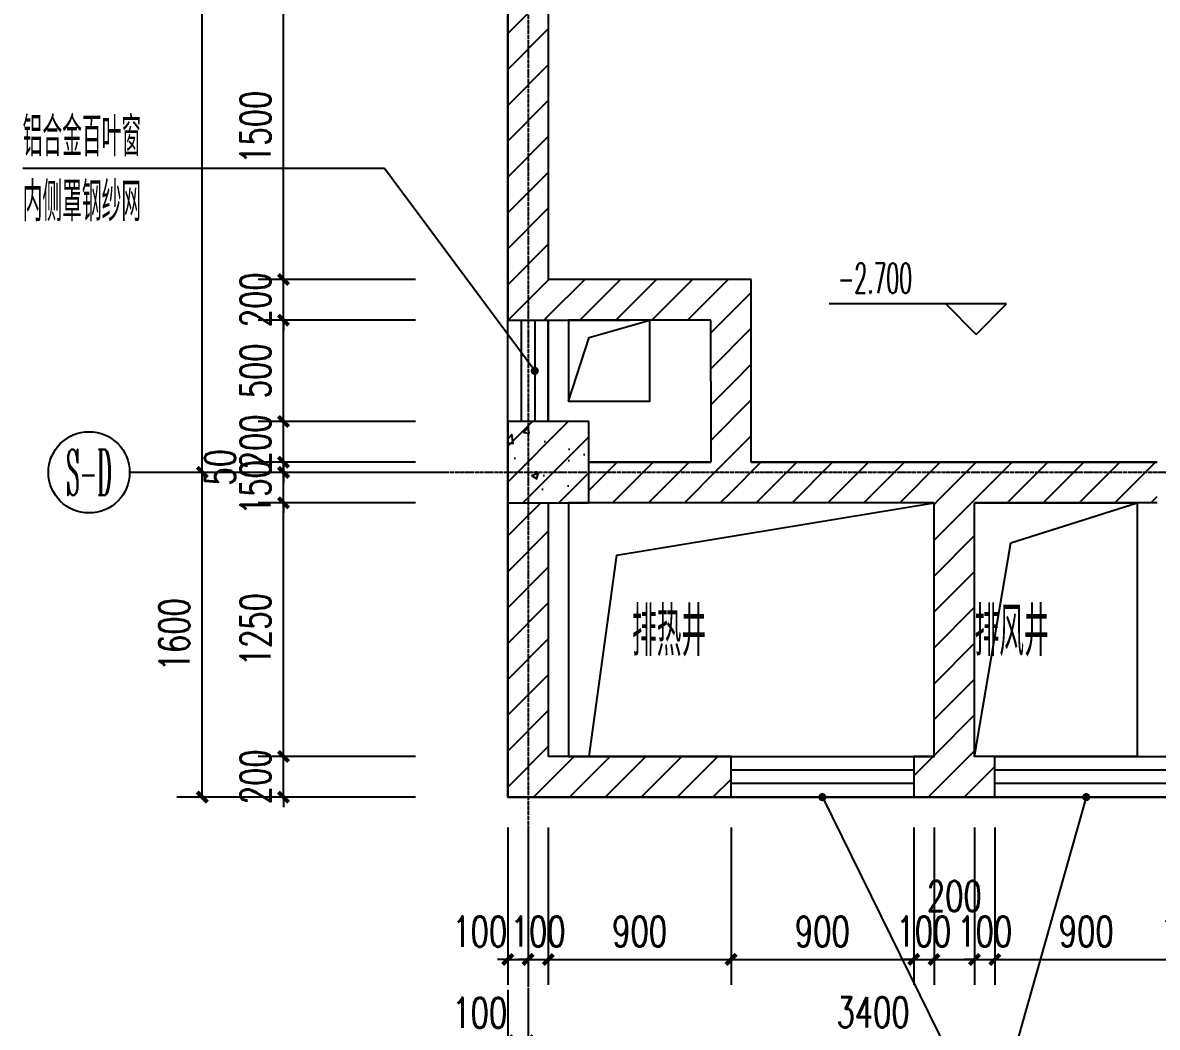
# Model space of a CAD drawing. Extents: x 0 to 2037025, y -2738621 to 0.
# Drawn here: x 977020 to 982609, y -1512116 to -1507166 of the extents above; entities that cross this region are included whole.
import ezdxf
from ezdxf.enums import TextEntityAlignment as Align

# ---------------------------------------------------------------- set-up
doc = ezdxf.new("R2010")
doc.units = 0
doc.header["$LTSCALE"] = 10
doc.header["$MEASUREMENT"] = 0
doc.linetypes.add('DOTE', pattern=[2.42, 2, -0.2, 0.02, -0.2])
for name, color, linetype in [('AXIS', 3, 'Continuous'), ('AXIS_TEXT', 7, 'Continuous'), ('COLUMN', 4, 'Continuous'), ('DIM_ELEV', 3, 'Continuous'), ('DIM_LEAD', 3, 'Continuous'), ('DIM_SYMB', 3, 'Continuous'), ('DOTE', 1, 'DOTE'), ('PUB_DIM', 3, 'Continuous'), ('PUB_HATCH', 252, 'Continuous'), ('PUB_TEXT', 7, 'Continuous'), ('STAIR', 2, 'Continuous'), ('WALL', 4, 'Continuous'), ('WINDOW', 2, 'Continuous')]:
    doc.layers.add(name, color=color, linetype=linetype)
doc.styles.add('_TCH_AXIS', font='COMPLEX', dxfattribs={"bigfont": 'GBCBIG'})
doc.styles.add('_TCH_DIM', font='SIMPLEX.shx', dxfattribs={"width": 0.7, "bigfont": 'GBCBIG.shx'})
doc.styles.add('_TCH_DIM_T3', font='simplex_.ttf', dxfattribs={"width": 0.705882, "bigfont": 'GBCBIG'})
doc.styles.add('COMPLEX', font='COMPLEX')
doc.dimstyles.new('_TCH_ARCH&&50', dxfattribs={"dimtxt": 148.75, "dimasz": 50, "dimexe": 125, "dimexo": 150, "dimgap": 63.125, "dimtad": 1, "dimdec": 0, "dimzin": 0, "dimdsep": 46, "dimtxsty": '_TCH_DIM_T3', "dimblk": 'ARCHTICK', "dimcen": 0.09, "dimclrt": 7, "dimazin": 2, "dimtfac": 1, "dimtdec": 0, "dimtix": 1, "dimtmove": 2, "dimatfit": 3, "dimfxl": 0, "dimtolj": 1, "dimtzin": 0, "dimarcsym": 0})
pattern_1 = [(45, (0, 89.76), (-88.388383, 88.388383), [])]

# ---------------------------------------------------------------- blocks, each defined once
blk = doc.blocks.new('_AXISO')
blk.add_circle((0, 0), 0.5)
at = {"layer": 'AXIS_TEXT', "style": 'COMPLEX', "width": 1.041667}
blk.add_attdef('A', text='', height=0.56, dxfattribs=at).set_placement((-0.25, -0.28), (0.25, -0.28), align=Align.FIT)
blk = doc.blocks.new('_ArchTick')
at = {"color": 0, "linetype": 'ByBlock', "const_width": 0.4}
blk.add_lwpolyline([(-0.5, -0.5), (0.5, 0.5)], dxfattribs=at)
blk = doc.blocks.new('*D443')
at = {"layer": 'Defpoints', "color": 0, "transparency": 16777216}
for p in [(977904.7, -1501281.6), (978704.7, -1501281.6), (978704.7, -1509381.6)]:
    blk.add_point(p, dxfattribs=at)
at = {"layer": 'PUB_DIM', "color": 0, "lineweight": -2, "transparency": 16777216}
for p, q in [((978554.7, -1501281.6), (977779.7, -1501281.6)), ((977904.7, -1509381.6), (977904.7, -1501281.6)), ((978554.7, -1509381.6), (977779.7, -1509381.6))]:
    blk.add_line(p, q, dxfattribs=at)
at = {"layer": 'PUB_DIM', "color": 0, "lineweight": -2, "transparency": 16777216, "xscale": 50, "yscale": 50, "zscale": 50}
for p, rotation in [((977904.7, -1501281.6), 90), ((977904.7, -1509381.6), 270)]:
    blk.add_blockref('_ArchTick', p, dxfattribs=dict(at, rotation=rotation))
at = {"layer": 'PUB_DIM', "color": 7, "transparency": 16777216, "insert": (977766.6, -1505331.6), "char_height": 148.75, "attachment_point": 5, "rotation": 90, "style": '_TCH_DIM_T3'}
blk.add_mtext('\\A1;8100', dxfattribs=at)
blk = doc.blocks.new('*D444')
at = {"layer": 'Defpoints', "color": 0, "transparency": 16777216}
for p in [(977904.7, -1509381.6), (978704.7, -1509381.6), (978704.7, -1510981.6)]:
    blk.add_point(p, dxfattribs=at)
at = {"layer": 'PUB_DIM', "color": 0, "lineweight": -2, "transparency": 16777216}
for p, q in [((978554.7, -1509381.6), (977779.7, -1509381.6)), ((977904.7, -1510981.6), (977904.7, -1509381.6)), ((978554.7, -1510981.6), (977779.7, -1510981.6))]:
    blk.add_line(p, q, dxfattribs=at)
at = {"layer": 'PUB_DIM', "color": 0, "lineweight": -2, "transparency": 16777216, "xscale": 50, "yscale": 50, "zscale": 50}
for p, rotation in [((977904.7, -1509381.6), 90), ((977904.7, -1510981.6), 270)]:
    blk.add_blockref('_ArchTick', p, dxfattribs=dict(at, rotation=rotation))
at = {"layer": 'PUB_DIM', "color": 7, "transparency": 16777216, "insert": (977766.6, -1510181.6), "char_height": 148.75, "attachment_point": 5, "rotation": 90, "style": '_TCH_DIM_T3'}
blk.add_mtext('\\A1;1600', dxfattribs=at)
blk = doc.blocks.new('*D452')
at = {"layer": 'Defpoints', "color": 0, "transparency": 16777216}
for p in [(978304.7, -1506931.6), (979104.7, -1506931.6), (979104.7, -1508431.6)]:
    blk.add_point(p, dxfattribs=at)
at = {"layer": 'PUB_DIM', "color": 0, "lineweight": -2, "transparency": 16777216}
for p, q in [((978954.7, -1506931.6), (978179.7, -1506931.6)), ((978304.7, -1508431.6), (978304.7, -1506931.6)), ((978954.7, -1508431.6), (978179.7, -1508431.6))]:
    blk.add_line(p, q, dxfattribs=at)
at = {"layer": 'PUB_DIM', "color": 0, "lineweight": -2, "transparency": 16777216, "xscale": 50, "yscale": 50, "zscale": 50}
for p, rotation in [((978304.7, -1506931.6), 90), ((978304.7, -1508431.6), 270)]:
    blk.add_blockref('_ArchTick', p, dxfattribs=dict(at, rotation=rotation))
at = {"layer": 'PUB_DIM', "color": 7, "transparency": 16777216, "insert": (978166.6, -1507681.6), "char_height": 148.75, "attachment_point": 5, "rotation": 90, "style": '_TCH_DIM_T3'}
blk.add_mtext('\\A1;1500', dxfattribs=at)
blk = doc.blocks.new('*D453')
at = {"layer": 'Defpoints', "color": 0, "transparency": 16777216}
for p in [(978304.7, -1508431.6), (979104.7, -1508431.6), (979104.7, -1508631.6)]:
    blk.add_point(p, dxfattribs=at)
at = {"layer": 'PUB_DIM', "color": 0, "lineweight": -2, "transparency": 16777216}
for p, q in [((978304.7, -1508431.6), (978304.7, -1508381.6)), ((978954.7, -1508431.6), (978179.7, -1508431.6)), ((978304.7, -1508631.6), (978304.7, -1508431.6)), ((978954.7, -1508631.6), (978179.7, -1508631.6)), ((978304.7, -1508631.6), (978304.7, -1508681.6))]:
    blk.add_line(p, q, dxfattribs=at)
at = {"layer": 'PUB_DIM', "color": 0, "lineweight": -2, "transparency": 16777216, "xscale": 50, "yscale": 50, "zscale": 50}
for p, rotation in [((978304.7, -1508431.6), 270), ((978304.7, -1508631.6), 90)]:
    blk.add_blockref('_ArchTick', p, dxfattribs=dict(at, rotation=rotation))
at = {"layer": 'PUB_DIM', "color": 7, "transparency": 16777216, "insert": (978166.6, -1508531.6), "char_height": 148.75, "attachment_point": 5, "rotation": 90, "style": '_TCH_DIM_T3'}
blk.add_mtext('\\A1;200', dxfattribs=at)
blk = doc.blocks.new('*D454')
at = {"layer": 'Defpoints', "color": 0, "transparency": 16777216}
for p in [(978304.7, -1508631.6), (979104.7, -1508631.6), (979104.7, -1509131.6)]:
    blk.add_point(p, dxfattribs=at)
at = {"layer": 'PUB_DIM', "color": 0, "lineweight": -2, "transparency": 16777216}
for p, q in [((978954.7, -1508631.6), (978179.7, -1508631.6)), ((978304.7, -1509131.6), (978304.7, -1508631.6)), ((978954.7, -1509131.6), (978179.7, -1509131.6))]:
    blk.add_line(p, q, dxfattribs=at)
at = {"layer": 'PUB_DIM', "color": 0, "lineweight": -2, "transparency": 16777216, "xscale": 50, "yscale": 50, "zscale": 50}
for p, rotation in [((978304.7, -1508631.6), 90), ((978304.7, -1509131.6), 270)]:
    blk.add_blockref('_ArchTick', p, dxfattribs=dict(at, rotation=rotation))
at = {"layer": 'PUB_DIM', "color": 7, "transparency": 16777216, "insert": (978166.6, -1508881.6), "char_height": 148.75, "attachment_point": 5, "rotation": 90, "style": '_TCH_DIM_T3'}
blk.add_mtext('\\A1;500', dxfattribs=at)
blk = doc.blocks.new('*D455')
at = {"layer": 'Defpoints', "color": 0, "transparency": 16777216}
for p in [(978304.7, -1509131.6), (979104.7, -1509131.6), (979104.7, -1509331.6)]:
    blk.add_point(p, dxfattribs=at)
at = {"layer": 'PUB_DIM', "color": 0, "lineweight": -2, "transparency": 16777216}
for p, q in [((978304.7, -1509131.6), (978304.7, -1509081.6)), ((978954.7, -1509131.6), (978179.7, -1509131.6)), ((978304.7, -1509331.6), (978304.7, -1509131.6)), ((978954.7, -1509331.6), (978179.7, -1509331.6)), ((978304.7, -1509331.6), (978304.7, -1509381.6))]:
    blk.add_line(p, q, dxfattribs=at)
at = {"layer": 'PUB_DIM', "color": 0, "lineweight": -2, "transparency": 16777216, "xscale": 50, "yscale": 50, "zscale": 50}
for p, rotation in [((978304.7, -1509131.6), 270), ((978304.7, -1509331.6), 90)]:
    blk.add_blockref('_ArchTick', p, dxfattribs=dict(at, rotation=rotation))
at = {"layer": 'PUB_DIM', "color": 7, "transparency": 16777216, "insert": (978166.6, -1509231.6), "char_height": 148.75, "attachment_point": 5, "rotation": 90, "style": '_TCH_DIM_T3'}
blk.add_mtext('\\A1;200', dxfattribs=at)
blk = doc.blocks.new('*D456')
at = {"layer": 'Defpoints', "color": 0, "transparency": 16777216}
for p in [(978304.7, -1509331.6), (979104.7, -1509331.6), (979104.7, -1509381.6)]:
    blk.add_point(p, dxfattribs=at)
at = {"layer": 'PUB_DIM', "color": 0, "lineweight": -2, "transparency": 16777216}
for p, q in [((978304.7, -1509331.6), (978304.7, -1509281.6)), ((978954.7, -1509331.6), (978179.7, -1509331.6)), ((978304.7, -1509381.6), (978304.7, -1509331.6)), ((978954.7, -1509381.6), (978179.7, -1509381.6)), ((978304.7, -1509381.6), (978304.7, -1509431.6))]:
    blk.add_line(p, q, dxfattribs=at)
at = {"layer": 'PUB_DIM', "color": 0, "lineweight": -2, "transparency": 16777216, "xscale": 50, "yscale": 50, "zscale": 50}
for p, rotation in [((978304.7, -1509331.6), 270), ((978304.7, -1509381.6), 90)]:
    blk.add_blockref('_ArchTick', p, dxfattribs=dict(at, rotation=rotation))
at = {"layer": 'PUB_DIM', "color": 7, "transparency": 16777216, "insert": (977992.2, -1509356.6), "char_height": 148.75, "attachment_point": 5, "rotation": 90, "style": '_TCH_DIM_T3'}
blk.add_mtext('\\A1;50', dxfattribs=at)
blk = doc.blocks.new('*D457')
at = {"layer": 'Defpoints', "color": 0, "transparency": 16777216}
for p in [(978304.7, -1509381.6), (979104.7, -1509381.6), (979104.7, -1509531.6)]:
    blk.add_point(p, dxfattribs=at)
at = {"layer": 'PUB_DIM', "color": 0, "lineweight": -2, "transparency": 16777216}
for p, q in [((978304.7, -1509381.6), (978304.7, -1509331.6)), ((978954.7, -1509381.6), (978179.7, -1509381.6)), ((978304.7, -1509531.6), (978304.7, -1509381.6)), ((978954.7, -1509531.6), (978179.7, -1509531.6)), ((978304.7, -1509531.6), (978304.7, -1509581.6))]:
    blk.add_line(p, q, dxfattribs=at)
at = {"layer": 'PUB_DIM', "color": 0, "lineweight": -2, "transparency": 16777216, "xscale": 50, "yscale": 50, "zscale": 50}
for p, rotation in [((978304.7, -1509381.6), 270), ((978304.7, -1509531.6), 90)]:
    blk.add_blockref('_ArchTick', p, dxfattribs=dict(at, rotation=rotation))
at = {"layer": 'PUB_DIM', "color": 7, "transparency": 16777216, "insert": (978166.6, -1509456.6), "char_height": 148.75, "attachment_point": 5, "rotation": 90, "style": '_TCH_DIM_T3'}
blk.add_mtext('\\A1;150', dxfattribs=at)
blk = doc.blocks.new('*D458')
at = {"layer": 'Defpoints', "color": 0, "transparency": 16777216}
for p in [(978304.7, -1509531.6), (979104.7, -1509531.6), (979104.7, -1510781.6)]:
    blk.add_point(p, dxfattribs=at)
at = {"layer": 'PUB_DIM', "color": 0, "lineweight": -2, "transparency": 16777216}
for p, q in [((978954.7, -1509531.6), (978179.7, -1509531.6)), ((978304.7, -1510781.6), (978304.7, -1509531.6)), ((978954.7, -1510781.6), (978179.7, -1510781.6))]:
    blk.add_line(p, q, dxfattribs=at)
at = {"layer": 'PUB_DIM', "color": 0, "lineweight": -2, "transparency": 16777216, "xscale": 50, "yscale": 50, "zscale": 50}
for p, rotation in [((978304.7, -1509531.6), 90), ((978304.7, -1510781.6), 270)]:
    blk.add_blockref('_ArchTick', p, dxfattribs=dict(at, rotation=rotation))
at = {"layer": 'PUB_DIM', "color": 7, "transparency": 16777216, "insert": (978166.6, -1510156.6), "char_height": 148.75, "attachment_point": 5, "rotation": 90, "style": '_TCH_DIM_T3'}
blk.add_mtext('\\A1;1250', dxfattribs=at)
blk = doc.blocks.new('*D459')
at = {"layer": 'Defpoints', "color": 0, "transparency": 16777216}
for p in [(978304.7, -1510781.6), (979104.7, -1510781.6), (979104.7, -1510981.6)]:
    blk.add_point(p, dxfattribs=at)
at = {"layer": 'PUB_DIM', "color": 0, "lineweight": -2, "transparency": 16777216}
for p, q in [((978304.7, -1510781.6), (978304.7, -1510731.6)), ((978954.7, -1510781.6), (978179.7, -1510781.6)), ((978304.7, -1510981.6), (978304.7, -1510781.6)), ((978954.7, -1510981.6), (978179.7, -1510981.6)), ((978304.7, -1510981.6), (978304.7, -1511031.6))]:
    blk.add_line(p, q, dxfattribs=at)
at = {"layer": 'PUB_DIM', "color": 0, "lineweight": -2, "transparency": 16777216, "xscale": 50, "yscale": 50, "zscale": 50}
for p, rotation in [((978304.7, -1510781.6), 270), ((978304.7, -1510981.6), 90)]:
    blk.add_blockref('_ArchTick', p, dxfattribs=dict(at, rotation=rotation))
at = {"layer": 'PUB_DIM', "color": 7, "transparency": 16777216, "insert": (978166.6, -1510881.6), "char_height": 148.75, "attachment_point": 5, "rotation": 90, "style": '_TCH_DIM_T3'}
blk.add_mtext('\\A1;200', dxfattribs=at)
blk = doc.blocks.new('*D460')
at = {"layer": 'Defpoints', "color": 0, "transparency": 16777216}
for p in [(979409.2, -1511781.6), (979509.2, -1511781.6), (979509.2, -1512181.6)]:
    blk.add_point(p, dxfattribs=at)
at = {"layer": 'PUB_DIM', "color": 0, "lineweight": -2, "transparency": 16777216}
for p, q in [((979409.2, -1511931.6), (979409.2, -1512306.6)), ((979509.2, -1511931.6), (979509.2, -1512306.6)), ((979409.2, -1512181.6), (979359.2, -1512181.6)), ((979409.2, -1512181.6), (979509.2, -1512181.6)), ((979509.2, -1512181.6), (979559.2, -1512181.6))]:
    blk.add_line(p, q, dxfattribs=at)
at = {"layer": 'PUB_DIM', "color": 0, "lineweight": -2, "transparency": 16777216, "xscale": 50, "yscale": 50, "zscale": 50}
blk.add_blockref('_ArchTick', (979409.2, -1512181.6), dxfattribs=at)
at = {"layer": 'PUB_DIM', "color": 0, "lineweight": -2, "transparency": 16777216, "xscale": 50, "yscale": 50, "zscale": 50, "rotation": 180}
blk.add_blockref('_ArchTick', (979509.2, -1512181.6), dxfattribs=at)
at = {"layer": 'PUB_DIM', "color": 7, "transparency": 16777216, "insert": (979271.7, -1512044.1), "char_height": 148.75, "attachment_point": 5, "style": '_TCH_DIM_T3'}
blk.add_mtext('\\A1;100', dxfattribs=at)
blk = doc.blocks.new('*D461')
at = {"layer": 'Defpoints', "color": 0, "transparency": 16777216}
for p in [(979509.2, -1511781.6), (982909.2, -1511781.6), (982909.2, -1512181.6)]:
    blk.add_point(p, dxfattribs=at)
at = {"layer": 'PUB_DIM', "color": 0, "lineweight": -2, "transparency": 16777216}
for p, q in [((979509.2, -1511931.6), (979509.2, -1512306.6)), ((982909.2, -1511931.6), (982909.2, -1512306.6)), ((979509.2, -1512181.6), (982909.2, -1512181.6))]:
    blk.add_line(p, q, dxfattribs=at)
at = {"layer": 'PUB_DIM', "color": 0, "lineweight": -2, "transparency": 16777216, "xscale": 50, "yscale": 50, "zscale": 50, "rotation": 180}
blk.add_blockref('_ArchTick', (979509.2, -1512181.6), dxfattribs=at)
at = {"layer": 'PUB_DIM', "color": 0, "lineweight": -2, "transparency": 16777216, "xscale": 50, "yscale": 50, "zscale": 50}
blk.add_blockref('_ArchTick', (982909.2, -1512181.6), dxfattribs=at)
at = {"layer": 'PUB_DIM', "color": 7, "transparency": 16777216, "insert": (981209.2, -1512041.7), "char_height": 148.75, "attachment_point": 5, "style": '_TCH_DIM_T3'}
blk.add_mtext('\\A1;3400', dxfattribs=at)
blk = doc.blocks.new('*D463')
at = {"layer": 'Defpoints', "color": 0, "transparency": 16777216}
for p in [(979409.2, -1510981.6), (979509.2, -1510981.6), (979509.2, -1511781.6)]:
    blk.add_point(p, dxfattribs=at)
at = {"layer": 'PUB_DIM', "color": 0, "lineweight": -2, "transparency": 16777216}
for p, q in [((979409.2, -1511131.6), (979409.2, -1511906.6)), ((979509.2, -1511131.6), (979509.2, -1511906.6)), ((979409.2, -1511781.6), (979359.2, -1511781.6)), ((979409.2, -1511781.6), (979509.2, -1511781.6)), ((979509.2, -1511781.6), (979559.2, -1511781.6))]:
    blk.add_line(p, q, dxfattribs=at)
at = {"layer": 'PUB_DIM', "color": 0, "lineweight": -2, "transparency": 16777216, "xscale": 50, "yscale": 50, "zscale": 50}
blk.add_blockref('_ArchTick', (979409.2, -1511781.6), dxfattribs=at)
at = {"layer": 'PUB_DIM', "color": 0, "lineweight": -2, "transparency": 16777216, "xscale": 50, "yscale": 50, "zscale": 50, "rotation": 180}
blk.add_blockref('_ArchTick', (979509.2, -1511781.6), dxfattribs=at)
at = {"layer": 'PUB_DIM', "color": 7, "transparency": 16777216, "insert": (979271.7, -1511644.1), "char_height": 148.75, "attachment_point": 5, "style": '_TCH_DIM_T3'}
blk.add_mtext('\\A1;100', dxfattribs=at)
blk = doc.blocks.new('*D464')
at = {"layer": 'Defpoints', "color": 0, "transparency": 16777216}
for p in [(979509.2, -1510981.6), (979609.2, -1510981.6), (979609.2, -1511781.6)]:
    blk.add_point(p, dxfattribs=at)
at = {"layer": 'PUB_DIM', "color": 0, "lineweight": -2, "transparency": 16777216}
for p, q in [((979509.2, -1511131.6), (979509.2, -1511906.6)), ((979609.2, -1511131.6), (979609.2, -1511906.6)), ((979509.2, -1511781.6), (979459.2, -1511781.6)), ((979509.2, -1511781.6), (979609.2, -1511781.6)), ((979609.2, -1511781.6), (979659.2, -1511781.6))]:
    blk.add_line(p, q, dxfattribs=at)
at = {"layer": 'PUB_DIM', "color": 0, "lineweight": -2, "transparency": 16777216, "xscale": 50, "yscale": 50, "zscale": 50}
blk.add_blockref('_ArchTick', (979509.2, -1511781.6), dxfattribs=at)
at = {"layer": 'PUB_DIM', "color": 0, "lineweight": -2, "transparency": 16777216, "xscale": 50, "yscale": 50, "zscale": 50, "rotation": 180}
blk.add_blockref('_ArchTick', (979609.2, -1511781.6), dxfattribs=at)
at = {"layer": 'PUB_DIM', "color": 7, "transparency": 16777216, "insert": (979559.2, -1511643.4), "char_height": 148.75, "attachment_point": 5, "style": '_TCH_DIM_T3'}
blk.add_mtext('\\A1;100', dxfattribs=at)
blk = doc.blocks.new('*D465')
at = {"layer": 'Defpoints', "color": 0, "transparency": 16777216}
for p in [(979609.2, -1510981.6), (980509.2, -1510981.6), (980509.2, -1511781.6)]:
    blk.add_point(p, dxfattribs=at)
at = {"layer": 'PUB_DIM', "color": 0, "lineweight": -2, "transparency": 16777216}
for p, q in [((979609.2, -1511131.6), (979609.2, -1511906.6)), ((980509.2, -1511131.6), (980509.2, -1511906.6)), ((979609.2, -1511781.6), (980509.2, -1511781.6))]:
    blk.add_line(p, q, dxfattribs=at)
at = {"layer": 'PUB_DIM', "color": 0, "lineweight": -2, "transparency": 16777216, "xscale": 50, "yscale": 50, "zscale": 50, "rotation": 180}
blk.add_blockref('_ArchTick', (979609.2, -1511781.6), dxfattribs=at)
at = {"layer": 'PUB_DIM', "color": 0, "lineweight": -2, "transparency": 16777216, "xscale": 50, "yscale": 50, "zscale": 50}
blk.add_blockref('_ArchTick', (980509.2, -1511781.6), dxfattribs=at)
at = {"layer": 'PUB_DIM', "color": 7, "transparency": 16777216, "insert": (980059.2, -1511643.4), "char_height": 148.75, "attachment_point": 5, "style": '_TCH_DIM_T3'}
blk.add_mtext('\\A1;900', dxfattribs=at)
blk = doc.blocks.new('*D466')
at = {"layer": 'Defpoints', "color": 0, "transparency": 16777216}
for p in [(980509.2, -1510981.6), (981409.2, -1510981.6), (981409.2, -1511781.6)]:
    blk.add_point(p, dxfattribs=at)
at = {"layer": 'PUB_DIM', "color": 0, "lineweight": -2, "transparency": 16777216}
for p, q in [((980509.2, -1511131.6), (980509.2, -1511906.6)), ((981409.2, -1511131.6), (981409.2, -1511906.6)), ((980509.2, -1511781.6), (981409.2, -1511781.6))]:
    blk.add_line(p, q, dxfattribs=at)
at = {"layer": 'PUB_DIM', "color": 0, "lineweight": -2, "transparency": 16777216, "xscale": 50, "yscale": 50, "zscale": 50, "rotation": 180}
blk.add_blockref('_ArchTick', (980509.2, -1511781.6), dxfattribs=at)
at = {"layer": 'PUB_DIM', "color": 0, "lineweight": -2, "transparency": 16777216, "xscale": 50, "yscale": 50, "zscale": 50}
blk.add_blockref('_ArchTick', (981409.2, -1511781.6), dxfattribs=at)
at = {"layer": 'PUB_DIM', "color": 7, "transparency": 16777216, "insert": (980959.2, -1511643.4), "char_height": 148.75, "attachment_point": 5, "style": '_TCH_DIM_T3'}
blk.add_mtext('\\A1;900', dxfattribs=at)
blk = doc.blocks.new('*D467')
at = {"layer": 'Defpoints', "color": 0, "transparency": 16777216}
for p in [(981409.2, -1510981.6), (981509.2, -1510981.6), (981509.2, -1511781.6)]:
    blk.add_point(p, dxfattribs=at)
at = {"layer": 'PUB_DIM', "color": 0, "lineweight": -2, "transparency": 16777216}
for p, q in [((981409.2, -1511131.6), (981409.2, -1511906.6)), ((981509.2, -1511131.6), (981509.2, -1511906.6)), ((981409.2, -1511781.6), (981359.2, -1511781.6)), ((981409.2, -1511781.6), (981509.2, -1511781.6)), ((981509.2, -1511781.6), (981559.2, -1511781.6))]:
    blk.add_line(p, q, dxfattribs=at)
at = {"layer": 'PUB_DIM', "color": 0, "lineweight": -2, "transparency": 16777216, "xscale": 50, "yscale": 50, "zscale": 50}
blk.add_blockref('_ArchTick', (981409.2, -1511781.6), dxfattribs=at)
at = {"layer": 'PUB_DIM', "color": 0, "lineweight": -2, "transparency": 16777216, "xscale": 50, "yscale": 50, "zscale": 50, "rotation": 180}
blk.add_blockref('_ArchTick', (981509.2, -1511781.6), dxfattribs=at)
at = {"layer": 'PUB_DIM', "color": 7, "transparency": 16777216, "insert": (981459.2, -1511643.4), "char_height": 148.75, "attachment_point": 5, "style": '_TCH_DIM_T3'}
blk.add_mtext('\\A1;100', dxfattribs=at)
blk = doc.blocks.new('*D468')
at = {"layer": 'Defpoints', "color": 0, "transparency": 16777216}
for p in [(981509.2, -1510981.6), (981709.2, -1510981.6), (981709.2, -1511781.6)]:
    blk.add_point(p, dxfattribs=at)
at = {"layer": 'PUB_DIM', "color": 0, "lineweight": -2, "transparency": 16777216}
for p, q in [((981509.2, -1511131.6), (981509.2, -1511906.6)), ((981709.2, -1511131.6), (981709.2, -1511906.6)), ((981509.2, -1511781.6), (981709.2, -1511781.6))]:
    blk.add_line(p, q, dxfattribs=at)
at = {"layer": 'PUB_DIM', "color": 0, "lineweight": -2, "transparency": 16777216, "xscale": 50, "yscale": 50, "zscale": 50, "rotation": 180}
blk.add_blockref('_ArchTick', (981509.2, -1511781.6), dxfattribs=at)
at = {"layer": 'PUB_DIM', "color": 0, "lineweight": -2, "transparency": 16777216, "xscale": 50, "yscale": 50, "zscale": 50}
blk.add_blockref('_ArchTick', (981709.2, -1511781.6), dxfattribs=at)
at = {"layer": 'PUB_DIM', "color": 7, "transparency": 16777216, "insert": (981609.2, -1511469.1), "char_height": 148.75, "attachment_point": 5, "style": '_TCH_DIM_T3'}
blk.add_mtext('\\A1;200', dxfattribs=at)
blk = doc.blocks.new('*D469')
at = {"layer": 'Defpoints', "color": 0, "transparency": 16777216}
for p in [(981709.2, -1510981.6), (981809.2, -1510981.6), (981809.2, -1511781.6)]:
    blk.add_point(p, dxfattribs=at)
at = {"layer": 'PUB_DIM', "color": 0, "lineweight": -2, "transparency": 16777216}
for p, q in [((981709.2, -1511131.6), (981709.2, -1511906.6)), ((981809.2, -1511131.6), (981809.2, -1511906.6)), ((981709.2, -1511781.6), (981659.2, -1511781.6)), ((981709.2, -1511781.6), (981809.2, -1511781.6)), ((981809.2, -1511781.6), (981859.2, -1511781.6))]:
    blk.add_line(p, q, dxfattribs=at)
at = {"layer": 'PUB_DIM', "color": 0, "lineweight": -2, "transparency": 16777216, "xscale": 50, "yscale": 50, "zscale": 50}
blk.add_blockref('_ArchTick', (981709.2, -1511781.6), dxfattribs=at)
at = {"layer": 'PUB_DIM', "color": 0, "lineweight": -2, "transparency": 16777216, "xscale": 50, "yscale": 50, "zscale": 50, "rotation": 180}
blk.add_blockref('_ArchTick', (981809.2, -1511781.6), dxfattribs=at)
at = {"layer": 'PUB_DIM', "color": 7, "transparency": 16777216, "insert": (981759.2, -1511643.4), "char_height": 148.75, "attachment_point": 5, "style": '_TCH_DIM_T3'}
blk.add_mtext('\\A1;100', dxfattribs=at)
blk = doc.blocks.new('*D470')
at = {"layer": 'Defpoints', "color": 0, "transparency": 16777216}
for p in [(981809.2, -1510981.6), (982709.2, -1510981.6), (982709.2, -1511781.6)]:
    blk.add_point(p, dxfattribs=at)
at = {"layer": 'PUB_DIM', "color": 0, "lineweight": -2, "transparency": 16777216}
for p, q in [((981809.2, -1511131.6), (981809.2, -1511906.6)), ((982709.2, -1511131.6), (982709.2, -1511906.6)), ((981809.2, -1511781.6), (982709.2, -1511781.6))]:
    blk.add_line(p, q, dxfattribs=at)
at = {"layer": 'PUB_DIM', "color": 0, "lineweight": -2, "transparency": 16777216, "xscale": 50, "yscale": 50, "zscale": 50, "rotation": 180}
blk.add_blockref('_ArchTick', (981809.2, -1511781.6), dxfattribs=at)
at = {"layer": 'PUB_DIM', "color": 0, "lineweight": -2, "transparency": 16777216, "xscale": 50, "yscale": 50, "zscale": 50}
blk.add_blockref('_ArchTick', (982709.2, -1511781.6), dxfattribs=at)
at = {"layer": 'PUB_DIM', "color": 7, "transparency": 16777216, "insert": (982259.2, -1511643.4), "char_height": 148.75, "attachment_point": 5, "style": '_TCH_DIM_T3'}
blk.add_mtext('\\A1;900', dxfattribs=at)
blk = doc.blocks.new('*D471')
at = {"layer": 'Defpoints', "color": 0, "transparency": 16777216}
for p in [(982709.2, -1510981.6), (982809.2, -1510981.6), (982809.2, -1511781.6)]:
    blk.add_point(p, dxfattribs=at)
at = {"layer": 'PUB_DIM', "color": 0, "lineweight": -2, "transparency": 16777216}
for p, q in [((982709.2, -1511131.6), (982709.2, -1511906.6)), ((982809.2, -1511131.6), (982809.2, -1511906.6)), ((982709.2, -1511781.6), (982659.2, -1511781.6)), ((982709.2, -1511781.6), (982809.2, -1511781.6)), ((982809.2, -1511781.6), (982859.2, -1511781.6))]:
    blk.add_line(p, q, dxfattribs=at)
at = {"layer": 'PUB_DIM', "color": 0, "lineweight": -2, "transparency": 16777216, "xscale": 50, "yscale": 50, "zscale": 50}
blk.add_blockref('_ArchTick', (982709.2, -1511781.6), dxfattribs=at)
at = {"layer": 'PUB_DIM', "color": 0, "lineweight": -2, "transparency": 16777216, "xscale": 50, "yscale": 50, "zscale": 50, "rotation": 180}
blk.add_blockref('_ArchTick', (982809.2, -1511781.6), dxfattribs=at)
at = {"layer": 'PUB_DIM', "color": 7, "transparency": 16777216, "insert": (982759.2, -1511643.4), "char_height": 148.75, "attachment_point": 5, "style": '_TCH_DIM_T3'}
blk.add_mtext('\\A1;100', dxfattribs=at)
blk = doc.blocks.new('$TCHSYS$WIN2D')
for p, q in [((-0.5, 0.5), (0.5, 0.5)), ((0.5, 0.1667), (-0.5, 0.1667)), ((0.5, -0.1667), (-0.5, -0.1667)), ((-0.5, -0.5), (0.5, -0.5))]:
    blk.add_line(p, q)

msp = doc.modelspace()

# ---------------------------------------------------------------- hatches: boundary and pattern name
at = {"layer": 'PUB_HATCH'}
h = msp.add_hatch(dxfattribs=at)
h.set_pattern_fill('普通砖', color=256, scale=50, style=0)
h.set_pattern_definition(pattern_1)
h.paths.add_polyline_path([(979609.2, -1501581.6), (979409.2, -1501581.6), (979409.2, -1508531.6), (979542.6, -1508531.6), (979609.2, -1508431.6)])
h = msp.add_hatch(dxfattribs=at)
h.set_pattern_fill('普通砖', color=256, scale=50, style=0)
h.set_pattern_definition(pattern_1)
h.paths.add_polyline_path([(979609.2, -1508631.6), (979609.2, -1508431.6), (979542.6, -1508531.6)])
h = msp.add_hatch(dxfattribs=at)
h.set_pattern_fill('普通砖', color=256, scale=50, style=0)
h.set_pattern_definition(pattern_1)
h.paths.add_polyline_path([(979609.2, -1508631.6), (980009.2, -1508631.6), (980009.2, -1508431.6), (979609.2, -1508431.6)])
h = msp.add_hatch(dxfattribs=at)
h.set_pattern_fill('普通砖', color=256, scale=50, style=0)
h.set_pattern_definition(pattern_1)
h.paths.add_polyline_path([(980009.2, -1508431.6), (980009.2, -1508631.6), (980409.2, -1508631.6), (980609.2, -1508431.6)])
h = msp.add_hatch(dxfattribs=at)
h.set_pattern_fill('普通砖', color=256, scale=50, style=0)
h.set_pattern_definition(pattern_1)
h.paths.add_polyline_path([(980409.2, -1508931.6), (980609.2, -1508931.6), (980609.2, -1508431.6), (980409.2, -1508631.6)])
h = msp.add_hatch(dxfattribs=at)
h.set_pattern_fill('普通砖', color=256, scale=50, style=0)
h.set_pattern_definition(pattern_1)
h.paths.add_polyline_path([(979409.2, -1508531.6), (979409.2, -1508631.6), (979609.2, -1508631.6), (979542.6, -1508531.6)])
h = msp.add_hatch(dxfattribs=at)
h.set_pattern_fill('普通砖', color=256, scale=50, style=0)
h.set_pattern_definition(pattern_1)
h.paths.add_polyline_path([(980409.2, -1508931.6), (980409.2, -1509331.6), (980609.2, -1509331.6), (980609.2, -1508931.6)])
h = msp.add_hatch(dxfattribs=at)
h.set_pattern_fill('钢筋混凝土', color=256, scale=50, style=0)
h.set_pattern_definition([(45, (0, 0), (-88.388348, 88.388348), []), (50, (0, 0), (358.63009, -31.376067), [37.5, -412.5]), (355, (0, 0), (-69.37567, 376.09607), [30, -330]), (100.4514, (29.9, -2.6), (289.25469, 344.71977), [31.870095, -350.571056]), (46.1842, (0, 100), (533.62052, -82.75951), [56.25, -618.75]), (96.6356, (44.47, 93.1), (467.33135, 487.05894), [47.80514, -525.8565]), (351.1842, (0, 100), (467.33097, 487.0593), [45, -495]), (21, (50, 75), (298.453526, -201.309445), [37.5, -412.5]), (326, (50, 75), (121.657666, 362.57502), [30, -330]), (71.4514, (74.87, 58.22), (420.111314, 161.26525), [31.870095, -350.571056]), (37.5, (0, 0), (6.079928, 166.446927), [0, -326, 0, -335, 0, -331.25]), (7.5, (0, 0), (131.534769, 197.205856), [0, -191, 0, -318.5, 0, -126.25]), (327.5, (-111.5, 0), (266.911218, -11.277436), [0, -125, 0, -390, 0, -517.5]), (317.5, (-161.5, 0), (291.593085, 50.05249), [0, -162.5, 0, -259, 0, -367.5])])
h.paths.add_polyline_path([(979409.2, -1509531.6), (979809.2, -1509531.6), (979809.2, -1509131.6), (979409.2, -1509131.6)])
h = msp.add_hatch(dxfattribs=at)
h.set_pattern_fill('普通砖', color=256, scale=50, style=0)
h.set_pattern_definition(pattern_1)
h.paths.add_polyline_path([(979809.2, -1509331.6), (979809.2, -1509531.6), (980509.2, -1509531.6), (980509.2, -1509398.3), (980409.2, -1509331.6)])
h = msp.add_hatch(dxfattribs=at)
h.set_pattern_fill('普通砖', color=256, scale=50, style=0)
h.set_pattern_definition(pattern_1)
h.paths.add_polyline_path([(980609.2, -1509331.6), (980409.2, -1509331.6), (980509.2, -1509398.3)])
h = msp.add_hatch(dxfattribs=at)
h.set_pattern_fill('普通砖', color=256, scale=50, style=0)
h.set_pattern_definition(pattern_1)
h.paths.add_polyline_path([(981609.2, -1509464.9), (981609.2, -1509331.6), (980609.2, -1509331.6), (980509.2, -1509398.3), (980509.2, -1509531.6), (981509.2, -1509531.6)])
h = msp.add_hatch(dxfattribs=at)
h.set_pattern_fill('普通砖', color=256, scale=50, style=0)
h.set_pattern_definition(pattern_1)
h.paths.add_polyline_path([(982609.2, -1509531.6), (982609.2, -1509331.6), (981609.2, -1509331.6), (981609.2, -1509464.9), (981709.2, -1509531.6)])
h = msp.add_hatch(dxfattribs=at)
h.set_pattern_fill('普通砖', color=256, scale=50, style=0)
h.set_pattern_definition(pattern_1)
h.paths.add_polyline_path([(981609.2, -1510848.3), (981709.2, -1510781.6), (981709.2, -1509531.6), (981609.2, -1509464.9), (981509.2, -1509531.6), (981509.2, -1510781.6)])
h = msp.add_hatch(dxfattribs=at)
h.set_pattern_fill('普通砖', color=256, scale=50, style=0)
h.set_pattern_definition(pattern_1)
h.paths.add_polyline_path([(979609.2, -1509531.6), (979409.2, -1509531.6), (979409.2, -1510981.6), (979609.2, -1510781.6)])
h = msp.add_hatch(dxfattribs=at)
h.set_pattern_fill('普通砖', color=256, scale=50, style=0)
h.set_pattern_definition(pattern_1)
h.paths.add_polyline_path([(979409.2, -1510981.6), (980509.2, -1510981.6), (980509.2, -1510781.6), (979609.2, -1510781.6)])
h = msp.add_hatch(dxfattribs=at)
h.set_pattern_fill('普通砖', color=256, scale=50, style=0)
h.set_pattern_definition(pattern_1)
h.paths.add_polyline_path([(981509.2, -1510781.6), (981409.2, -1510781.6), (981409.2, -1510981.6), (981609.2, -1510981.6), (981609.2, -1510848.3)])
h = msp.add_hatch(dxfattribs=at)
h.set_pattern_fill('普通砖', color=256, scale=50, style=0)
h.set_pattern_definition(pattern_1)
h.paths.add_polyline_path([(981609.2, -1510981.6), (981809.2, -1510981.6), (981809.2, -1510781.6), (981709.2, -1510781.6), (981609.2, -1510848.3)])

# ---------------------------------------------------------------- linework, layer by layer
for points in [[(979409.2, -1499481.9), (983009.2, -1499481.9), (983009.2, -1510981.6), (979409.2, -1510981.6)], [(979709.2, -1508631.6), (979709.2, -1509031.6), (980109.2, -1509031.6), (980109.2, -1508631.6)], [(981509.2, -1509531.6), (979709.2, -1509531.6), (979709.2, -1510781.6), (981509.2, -1510781.6)], [(981709.2, -1509531.6), (982509.2, -1509531.6), (982509.2, -1510781.6), (981709.2, -1510781.6)]]:
    msp.add_lwpolyline(points, close=True)
for points in [[(979709.2, -1509031.6), (979810.3, -1508716.7), (980109.2, -1508631.6)], [(979810.3, -1510781.6), (979946, -1509789.3), (981509.2, -1509531.6)], [(981709.2, -1510781.6), (981887.6, -1509728.1), (982509.2, -1509531.6)]]:
    msp.add_lwpolyline(points)
at = {"layer": 'AXIS'}
for p, q in [((979104.7, -1509381.6), (977546.7, -1509381.6)), ((979509.2, -1511984.2), (979509.2, -1512599))]:
    msp.add_line(p, q, dxfattribs=at)
at = {"layer": 'COLUMN'}
for p, q in [((979809.2, -1509131.6), (979409.2, -1509131.6)), ((979409.2, -1509131.6), (979409.2, -1509531.6)), ((979809.2, -1509531.6), (979809.2, -1509131.6)), ((979409.2, -1509531.6), (979809.2, -1509531.6))]:
    msp.add_line(p, q, dxfattribs=at)
at = {"layer": 'DIM_ELEV'}
for p, q in [((981867, -1508551.8), (980992.5, -1508551.8)), ((981717, -1508701.8), (981567, -1508551.8)), ((981717, -1508701.8), (981867, -1508551.8))]:
    msp.add_line(p, q, dxfattribs=at)
at = {"layer": 'DIM_LEAD'}
for p, q in [((978802.3, -1507884.3), (977019.9, -1507884.3)), ((979542.6, -1508881.6), (978802.3, -1507884.3)), ((980959.2, -1510981.6), (981784.3, -1512658.3)), ((982259.2, -1510981.6), (981784.3, -1512658.3))]:
    msp.add_line(p, q, dxfattribs=at)
at = {"layer": 'DIM_LEAD', "const_width": 20}
for points in [[(979548.5, -1508889.6, 1), (979536.6, -1508873.6, 1)], [(980954.8, -1510972.6, 1), (980963.6, -1510990.6, 1)], [(982262, -1510972, 1), (982256.5, -1510991.2, 1)]]:
    msp.add_lwpolyline(points, format="xyb", close=True, dxfattribs=at)
at = {"layer": 'DIM_SYMB'}
msp.add_lwpolyline([(982034.2, -1502901.6, 0, 0, 0), (982034.2, -1508131.6, 0, 0, 0), (980384.2, -1508131.6, 0, 0, 0), (980384.2, -1503311.6, 40, 0, 0), (980384.2, -1503161.6, 0, 0, 0)], format="xyseb", dxfattribs=at)
at = {"layer": 'DOTE'}
for p, q in [((979509.2, -1500062.6), (979509.2, -1512068.1)), ((984009.7, -1509381.6), (978209.2, -1509381.6))]:
    msp.add_line(p, q, dxfattribs=at)
at = {"layer": 'STAIR'}
for p, q in [((979609.2, -1506931.6), (979609.2, -1508431.6)), ((979609.2, -1508631.6), (979609.2, -1509131.6)), ((979809.2, -1509331.6), (980409.2, -1509331.6)), ((980609.2, -1509331.6), (982609.2, -1509331.6))]:
    msp.add_line(p, q, dxfattribs=at)
at = {"layer": 'WALL'}
for p, q in [((979409.2, -1501581.6), (979409.2, -1508531.6)), ((979609.2, -1501581.6), (979609.2, -1508431.6)), ((980009.2, -1508431.6), (979609.2, -1508431.6)), ((980609.2, -1508431.6), (980009.2, -1508431.6)), ((980609.2, -1508931.6), (980609.2, -1508431.6)), ((979409.2, -1508531.6), (979409.2, -1508631.6)), ((979409.2, -1508631.6), (979609.2, -1508631.6)), ((979609.2, -1508631.6), (979714.6, -1508631.6)), ((979714.6, -1508631.6), (980009.2, -1508631.6)), ((980409.2, -1508631.6), (980009.2, -1508631.6)), ((980409.2, -1508931.6), (980409.2, -1508631.6)), ((980409.2, -1508931.6), (980409.2, -1509304.7)), ((980609.2, -1509331.6), (980609.2, -1508931.6)), ((980409.2, -1509331.6), (979809.2, -1509331.6)), ((980409.2, -1509304.7), (980409.2, -1509331.6)), ((981609.2, -1509331.6), (980609.2, -1509331.6)), ((982609.2, -1509331.6), (981609.2, -1509331.6)), ((979409.2, -1509531.6), (979409.2, -1510981.6)), ((979609.2, -1509531.6), (979609.2, -1510781.6)), ((980509.2, -1509531.6), (979809.2, -1509531.6)), ((981509.2, -1509531.6), (980509.2, -1509531.6)), ((981509.2, -1510781.6), (981509.2, -1509531.6)), ((981709.2, -1510781.6), (981709.2, -1509531.6)), ((982609.2, -1509531.6), (981709.2, -1509531.6)), ((980509.2, -1510781.6), (979609.2, -1510781.6)), ((980509.2, -1510981.6), (980509.2, -1510781.6)), ((981509.2, -1510781.6), (981409.2, -1510781.6)), ((981409.2, -1510781.6), (981409.2, -1510981.6)), ((981809.2, -1510781.6), (981709.2, -1510781.6)), ((981809.2, -1510981.6), (981809.2, -1510781.6)), ((979409.2, -1510981.6), (980509.2, -1510981.6)), ((981409.2, -1510981.6), (981609.2, -1510981.6)), ((981609.2, -1510981.6), (981809.2, -1510981.6))]:
    msp.add_line(p, q, dxfattribs=at)

# ---------------------------------------------------------------- block references
at = {"layer": 'AXIS'}
ref = msp.add_blockref('_AXISO', (977346.7, -1509381.6), dxfattribs=dict(at, xscale=400, yscale=400, zscale=400))
ref.add_attrib('A', 'S-D', dxfattribs={"layer": 'AXIS_TEXT', "height": 226.27, "style": '_TCH_AXIS', "width": 0.333333}).set_placement((977233.6, -1509494.7), (977459.9, -1509494.7), align=Align.FIT)
at = {"layer": 'WINDOW'}
for p, xscale, yscale, zscale, rotation in [((979509.2, -1508881.6), -500, -200, -500, 270), ((980959.2, -1510881.6), -900, 200, -900, 180), ((982259.2, -1510881.6), -900, 200, -900, 180)]:
    msp.add_blockref('$TCHSYS$WIN2D', p, dxfattribs=dict(at, xscale=xscale, yscale=yscale, zscale=zscale, rotation=rotation))

# ---------------------------------------------------------------- texts
at = {"layer": 'PUB_TEXT', "style": '_TCH_DIM'}
for s, height, width, p in [('铝合金百叶窗', 192.91, 0.7, (977019.9, -1507824.3)), ('内侧罩钢纱网', 192.91, 0.7, (977019.9, -1508144.3)), ('-2.700', 148.75, 0.494118, (981035.2, -1508499.3)), ('排热井', 241.13, 0.7, (980021.8, -1510286.3)), ('排风井', 241.13, 0.7, (981709.2, -1510286.3))]:
    msp.add_text(s, height=height, dxfattribs=dict(at, width=width)).set_placement(p)

# ---------------------------------------------------------------- dimensions: what is measured, and where the dimension line sits
at = {"layer": 'PUB_DIM'}
for p1, p2, distance, picture, middle in [((978704.7, -1509381.6), (978704.7, -1501281.6), 800, '*D443', (977766.6, -1505331.6)), ((979104.7, -1508431.6), (979104.7, -1506931.6), 800, '*D452', (978166.6, -1507681.6)), ((979104.7, -1508631.6), (979104.7, -1508431.6), 800, '*D453', (978166.6, -1508531.6)), ((979104.7, -1509131.6), (979104.7, -1508631.6), 800, '*D454', (978166.6, -1508881.6)), ((979104.7, -1509331.6), (979104.7, -1509131.6), 800, '*D455', (978166.6, -1509231.6)), ((979104.7, -1509531.6), (979104.7, -1509381.6), 800, '*D457', (978166.6, -1509456.6)), ((978704.7, -1510981.6), (978704.7, -1509381.6), 800, '*D444', (977766.6, -1510181.6)), ((979104.7, -1510781.6), (979104.7, -1509531.6), 800, '*D458', (978166.6, -1510156.6)), ((979104.7, -1510981.6), (979104.7, -1510781.6), 800, '*D459', (978166.6, -1510881.6)), ((979509.2, -1510981.6), (979609.2, -1510981.6), -800, '*D464', (979559.2, -1511643.4)), ((979609.2, -1510981.6), (980509.2, -1510981.6), -800, '*D465', (980059.2, -1511643.4)), ((980509.2, -1510981.6), (981409.2, -1510981.6), -800, '*D466', (980959.2, -1511643.4)), ((981409.2, -1510981.6), (981509.2, -1510981.6), -800, '*D467', (981459.2, -1511643.4)), ((981709.2, -1510981.6), (981809.2, -1510981.6), -800, '*D469', (981759.2, -1511643.4)), ((981809.2, -1510981.6), (982709.2, -1510981.6), -800, '*D470', (982259.2, -1511643.4)), ((982709.2, -1510981.6), (982809.2, -1510981.6), -800, '*D471', (982759.2, -1511643.4)), ((979509.2, -1511781.6), (982909.2, -1511781.6), -400, '*D461', (981209.2, -1512041.7))]:
    dim = msp.add_aligned_dim(p1=p1, p2=p2, distance=distance, dimstyle='_TCH_ARCH&&50', dxfattribs=at)
    dim.commit()
    dim.dimension.update_dxf_attribs({"geometry": picture, "text_midpoint": middle})
for base, p1, p2, angle, picture, middle in [((978304.7, -1509331.6), (979104.7, -1509381.6), (979104.7, -1509331.6), 90, '*D456', (977992.2, -1509356.6)), ((979509.2, -1511781.6), (979409.2, -1510981.6), (979509.2, -1510981.6), 0, '*D463', (979271.7, -1511644.1)), ((981709.2, -1511781.6), (981509.2, -1510981.6), (981709.2, -1510981.6), 0, '*D468', (981609.2, -1511469.1)), ((979509.2, -1512181.6), (979409.2, -1511781.6), (979509.2, -1511781.6), 360, '*D460', (979271.7, -1512044.1))]:
    dim = msp.add_linear_dim(base=base, p1=p1, p2=p2, angle=angle, dimstyle='_TCH_ARCH&&50', dxfattribs=at)
    dim.commit()
    dim.dimension.update_dxf_attribs({"geometry": picture, "text_midpoint": middle, "dimtype": 129})

doc.saveas('drawing.dxf')
